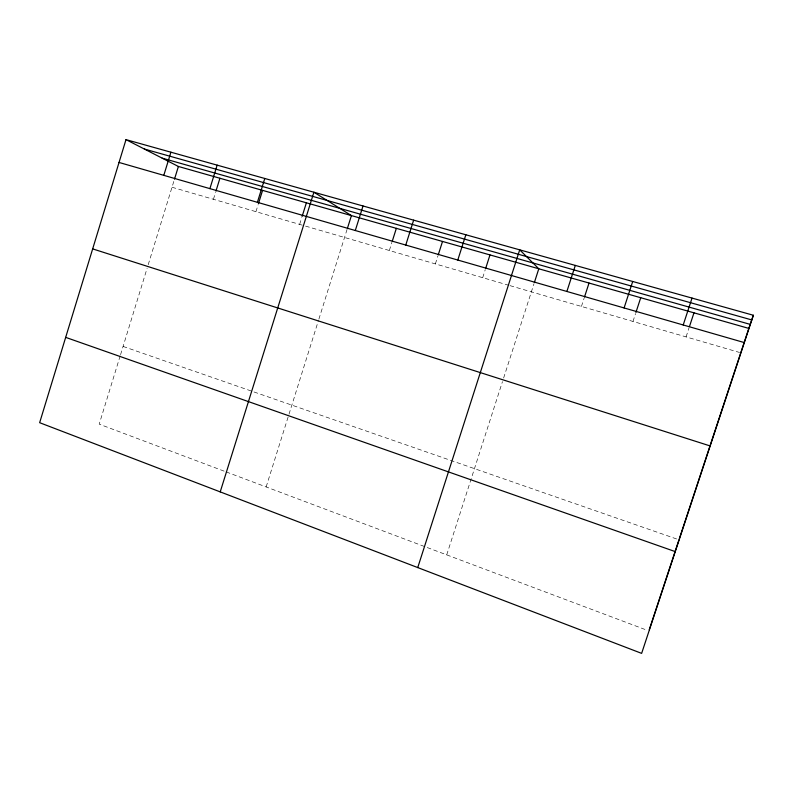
<?xml version="1.0" encoding="UTF-8"?>
<svg xmlns="http://www.w3.org/2000/svg" width="793" height="793" viewBox="0 0 793 793"><rect width="100%" height="100%" fill="white"/><g stroke="black" fill="none" stroke-linecap="round" stroke-linejoin="round"><path stroke-width="0.59" stroke-dasharray="3.96 2.97" d="M120.189 355.859L99.204 424.146L224.994 471.468M120.556 354.689L147.131 268.183M148.202 264.723L174.143 180.308M213.426 199.291L215.587 192.283M255.951 211.672L258.042 204.941M299.645 224.389L301.776 217.569M266.141 486.942L318.508 320.313M318.885 319.123L347.076 229.405M389.343 250.509L391.92 242.341M435.367 263.91L437.875 256.05M482.699 277.689L485.247 269.719M446.717 554.872L502.484 381.582M503.624 378.043L533.967 283.775M581.447 306.435L584.104 298.247M632.992 321.443L635.57 313.532M686.074 336.896L689.077 327.727M172.012 187.237L304.373 225.767M305.553 226.114L508.809 285.292M509.998 285.639L739.562 352.469M123.093 346.432L677.817 539.379M226.134 471.894L647.722 630.485"/><path stroke-width="1.19" d="M125.998 139.627L39.65 422.689L641.636 653.373L753.35 315.257L125.998 139.627L178.395 166.471L748.82 328.401L753.35 315.257M163.804 175.352L170.911 152.197M174.49 179.159L178.395 166.471M209.897 188.635L217.153 165.142M215.954 191.113L219.919 178.256M257.388 202.314L264.793 178.484M258.389 203.821L262.572 190.36M302.123 216.439L306.385 202.8M220.216 491.888L313.899 192.223L351.428 215.587L347.443 228.255M355.294 230.515L363.016 205.982M392.287 241.171L396.351 228.334M405.758 245.057L413.639 220.157M438.232 254.92L442.514 241.439M457.789 260.045L465.848 234.768M485.613 268.579L489.985 254.92M417.742 567.58L519.712 249.845L538.794 268.777L534.343 282.625M566.876 291.467L575.302 265.417M584.481 297.078L589.03 283.032M624.091 307.952L632.705 281.485M635.936 312.402L640.734 297.712M683.209 324.981L692.031 298.089M689.454 326.577L693.974 312.829M649.249 629.751L678.977 539.785M679.353 538.635L748.82 328.401M144.395 149.044L751.744 319.926M162.178 158.154L750.208 324.377M119.039 162.456L744.32 342.586M92.672 248.893L710.171 445.953M65.68 337.372L675.259 551.611"/></g></svg>
